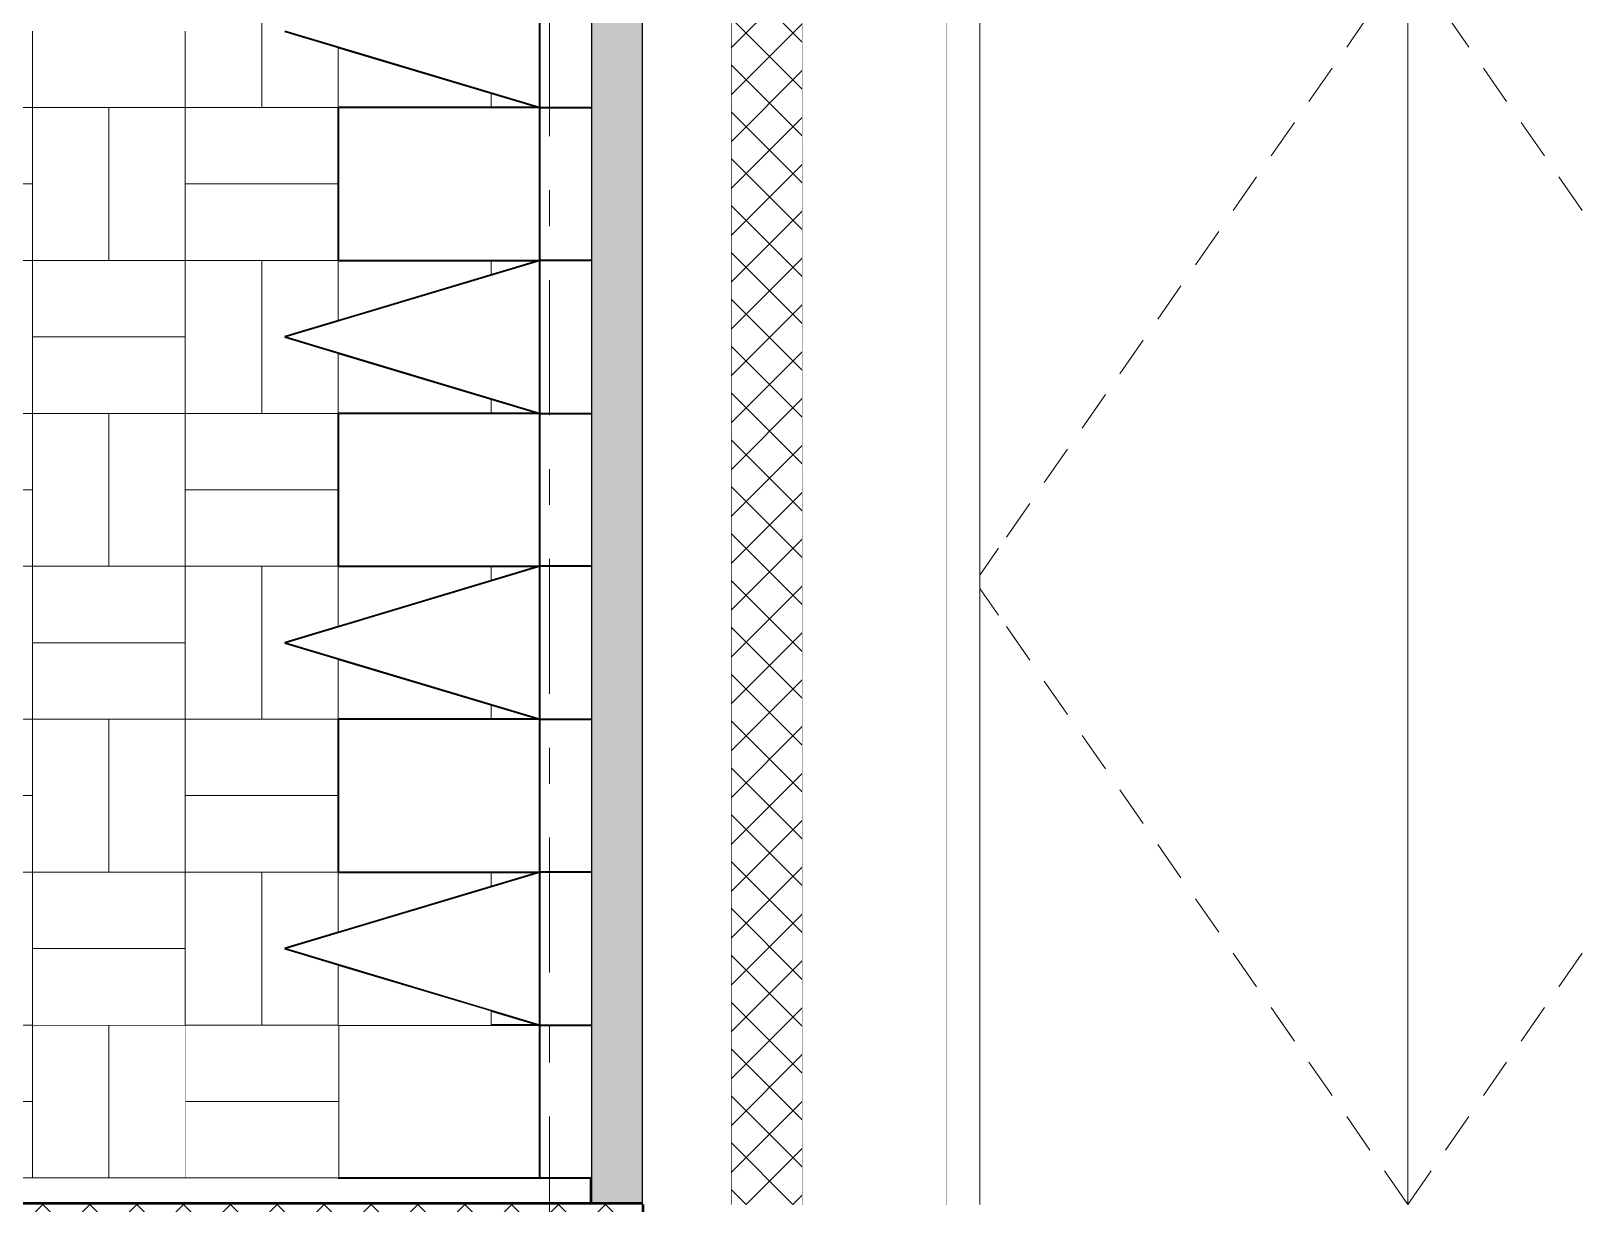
# Model space of a CAD drawing. Header units: millimetres. Extents: x -48147 to 1417267, y -496296 to 18123.
# Drawn here: x 1401838 to 1404883, y -491272 to -488971 of the extents above; entities that cross this region are included whole.
import ezdxf
from ezdxf.enums import TextEntityAlignment as Align

# ---------------------------------------------------------------- set-up
doc = ezdxf.new("R2010")
doc.units = ezdxf.units.MM
doc.header["$MEASUREMENT"] = 0
doc.linetypes.add('Double Dashed', pattern=[546.805537, 264.583325, -105.833328, 70.555556, -105.833328])
doc.linetypes.add('Wipeout_Contour', pattern=[1000, 0, -1000])
for name, color, linetype in [('A-25-M_Wall_Int', 7, 'Continuous'), ('New_A-15-MG_Structural_Grid_Phase_2', 7, 'Continuous'), ('New_A-20-M_ Acoustic chambers', 7, 'Continuous'), ('New_A-25-M_Wall_Int', 7, 'Continuous'), ('New_ArchiCAD Doors', 7, 'Continuous')]:
    doc.layers.add(name, color=color, linetype=linetype)
for name, color, linetype, lineweight, true_color in [('New_A-15-MG_Structural_Grid_Phase_2_Pen_No__222', 7, 'Continuous', 13, 0x65af33), ('New_A-20-M_ Acoustic chambers _Pen_No__162', 7, 'Continuous', 0, 0xe47200), ('New_A-20-M_ Acoustic chambers _Pen_No__27', 7, 'Continuous', 50, 0x2a2a2a), ('New_A-20-M_ Acoustic chambers _Pen_No__29', 7, 'Continuous', 50, 0x2a2a2a), ('New_A-20-M_ Acoustic chambers _Pen_No__53', 7, 'Continuous', 35, 0x444444), ('New_A-20-M_ Acoustic chambers _Pen_No__81', 7, 'Continuous', 20, 0x6a6a6a), ('New_A-25-M_Wall_Int_Pen_No__107', 7, 'Continuous', 15, 0xa6a6a6), ('New_ArchiCAD Doors_Pen_No__63', 7, 'Continuous', 20, 0x606060)]:
    doc.layers.add(name, color=color, linetype=linetype, lineweight=lineweight, true_color=true_color)
for name, color, linetype, lineweight in [('New_A-20-M_ Acoustic chambers _Pen_No__101', 252, 'Continuous', 15), ('New_A-20-M_ Acoustic chambers _Pen_No__93', 8, 'Continuous', 13), ('New_A-25-M_Wall_Int_Pen_No__1', 7, 'Continuous', 13)]:
    doc.layers.add(name, color=color, linetype=linetype, lineweight=lineweight)
doc.styles.add('GENERATED_STYLE_2', font='')
doc.styles.get('GENERATED_STYLE_2').set_extended_font_data('Swis721 BT')
pattern_1 = [(45, (1376122.47, -491272.82), (-45.96194, 45.96194), []), (135, (1376122.47, -491272.82), (45.96194, 45.96194), [])]

# ---------------------------------------------------------------- blocks, each defined once
blk = doc.blocks.new('Section Elem_57_2', base_point=(1376122.5, -491272.8))
at = {"color": 254, "linetype": 'Wipeout_Contour', "lineweight": 0, "ltscale": 5944790.274234863}
blk.add_wipeout([(1403350.7, -487672.8), (1403210.7, -487672.8), (1403210.7, -491272.8), (1403350.7, -491272.8)], dxfattribs=at).dxf.layer = 'New_A-25-M_Wall_Int'
at = {"layer": 'New_A-25-M_Wall_Int_Pen_No__107', "linetype": 'Continuous'}
h = blk.add_hatch(dxfattribs=at)
h.set_pattern_fill('Concrete_Block_0002', color=256, style=0, pattern_type=2)
h.set_pattern_definition(pattern_1)
h.paths.add_polyline_path([(1403350.7, -487672.8), (1403210.7, -487672.8), (1403210.7, -491272.8), (1403350.7, -491272.8)])
at = {"layer": 'New_A-25-M_Wall_Int_Pen_No__1', "linetype": 'Continuous'}
for p, q in [((1403210.7, -487672.8), (1403210.7, -491272.8)), ((1403350.7, -488272.8), (1403350.7, -491272.8))]:
    blk.add_line(p, q, dxfattribs=at)
blk = doc.blocks.new('Section Elem_99_2', base_point=(1376122.5, -491272.8))
at = {"layer": 'New_A-20-M_ Acoustic chambers _Pen_No__162', "linetype": 'Continuous', "lineweight": 0, "true_color": 0x391c00}
blk.add_hatch(color=28, dxfattribs=at).paths.add_polyline_path([(1402935.9, -491270.8), (1403037.9, -491270.8), (1403037.9, -488144.8), (1402935.9, -488144.8)])
at = {"layer": 'New_A-20-M_ Acoustic chambers _Pen_No__27', "linetype": 'Continuous'}
for p, q in [((1403037.9, -488144.8), (1403037.9, -491270.8)), ((1402935.9, -491220.8), (1402935.9, -491270.8))]:
    blk.add_line(p, q, dxfattribs=at)
at = {"layer": 'New_A-20-M_ Acoustic chambers _Pen_No__27', "linetype": 'Continuous', "flags": 128}
blk.add_lwpolyline([(1402935.9, -488820.8), (1402935.9, -489120.8), (1402935.9, -489420.8), (1402935.9, -489720.8), (1402935.9, -490020.8), (1402935.9, -490320.8), (1402935.9, -490620.8), (1402935.9, -490920.8), (1402935.9, -491220.8)], dxfattribs=at)
blk = doc.blocks.new('Section Elem_100_2', base_point=(1376122.5, -491272.8))
at = {"color": 254, "linetype": 'Wipeout_Contour', "lineweight": 0, "ltscale": 4456792.881103312}
blk.add_wipeout([(1402740.4, -489092.2), (1402740.4, -489120.8), (1402835.9, -489120.8)], dxfattribs=at).dxf.layer = 'New_A-20-M_ Acoustic chambers'
at = {"color": 254, "linetype": 'Wipeout_Contour', "lineweight": 0, "ltscale": 4457107.82281806}
blk.add_wipeout([(1402835.9, -489420.8), (1402740.4, -489420.8), (1402740.4, -489449.5)], dxfattribs=at).dxf.layer = 'New_A-20-M_ Acoustic chambers'
at = {"color": 254, "linetype": 'Wipeout_Contour', "lineweight": 0, "ltscale": 4457385.829004603}
blk.add_wipeout([(1402740.4, -489692.2), (1402740.4, -489720.8), (1402835.9, -489720.8)], dxfattribs=at).dxf.layer = 'New_A-20-M_ Acoustic chambers'
at = {"color": 254, "linetype": 'Wipeout_Contour', "lineweight": 0, "ltscale": 4457701.115064863}
blk.add_wipeout([(1402740.4, -490049.5), (1402835.9, -490020.8), (1402740.4, -490020.8)], dxfattribs=at).dxf.layer = 'New_A-20-M_ Acoustic chambers'
at = {"color": 254, "linetype": 'Wipeout_Contour', "lineweight": 0, "ltscale": 4457979.42485317}
blk.add_wipeout([(1402740.4, -490320.8), (1402835.9, -490320.8), (1402740.4, -490292.2)], dxfattribs=at).dxf.layer = 'New_A-20-M_ Acoustic chambers'
at = {"color": 254, "linetype": 'Wipeout_Contour', "lineweight": 0, "ltscale": 4458295.054952595}
blk.add_wipeout([(1402740.4, -490649.5), (1402835.9, -490620.8), (1402740.4, -490620.8)], dxfattribs=at).dxf.layer = 'New_A-20-M_ Acoustic chambers'
at = {"color": 254, "linetype": 'Wipeout_Contour', "lineweight": 0, "ltscale": 4458573.668335261}
blk.add_wipeout([(1402740.4, -490892.2), (1402740.4, -490920.8), (1402835.9, -490920.8)], dxfattribs=at).dxf.layer = 'New_A-20-M_ Acoustic chambers'
blk = doc.blocks.new('Section Elem_347_2', base_point=(1376122.5, -491272.8))
at = {"color": 254, "linetype": 'Wipeout_Contour', "lineweight": 0, "ltscale": 5934987.587017196}
blk.add_wipeout([(1397038.4, -491270.8), (1397038.4, -491372.8), (1403037.9, -491372.8), (1403037.9, -491270.8)], dxfattribs=at).dxf.layer = 'New_A-20-M_ Acoustic chambers'
at = {"layer": 'New_A-20-M_ Acoustic chambers _Pen_No__81', "linetype": 'Continuous'}
h = blk.add_hatch(dxfattribs=at)
h.set_pattern_fill('Concrete_Block_0002', color=256, style=0, pattern_type=2)
h.set_pattern_definition(pattern_1)
h.paths.add_polyline_path([(1397038.4, -491270.8), (1397038.4, -491372.8), (1403037.9, -491372.8), (1403037.9, -491270.8)])
at = {"layer": 'New_A-20-M_ Acoustic chambers _Pen_No__29', "linetype": 'Continuous'}
for p, q in [((1402935.9, -491270.8), (1397140.4, -491270.8)), ((1403037.9, -491270.8), (1402935.9, -491270.8)), ((1403037.9, -491270.8), (1403037.9, -491372.8))]:
    blk.add_line(p, q, dxfattribs=at)
blk = doc.blocks.new('Section Elem_379_2', base_point=(1376122.5, -491272.8))
at = {"color": 254, "linetype": 'Wipeout_Contour', "lineweight": 0, "ltscale": 5946989.535324525}
blk.add_wipeout([(1403632.9, -488772.8), (1403632.9, -491272.8), (1403698.9, -491272.8), (1403698.9, -488838.8)], dxfattribs=at).dxf.layer = 'New_ArchiCAD Doors'
at = {"color": 254, "linetype": 'Wipeout_Contour', "lineweight": 0, "ltscale": 5951888.800740875}
blk.add_wipeout([(1404537.9, -491272.8), (1405376.9, -491272.8), (1405376.9, -488838.8), (1404537.9, -488838.8)], dxfattribs=at).dxf.layer = 'New_ArchiCAD Doors'
at = {"layer": 'New_ArchiCAD Doors_Pen_No__63', "linetype": 'Continuous'}
for p, q in [((1403632.9, -491272.8), (1403632.9, -488772.8)), ((1404612, -488936.6), (1404657.6, -489002.3)), ((1404686.1, -489043.4), (1404731.8, -489109.1)), ((1404760.3, -489150.2), (1404805.9, -489215.9)), ((1404834.4, -489257), (1404880, -489322.7)), ((1404834.4, -490845.7), (1404880, -490780)), ((1404760.3, -490952.5), (1404805.9, -490886.7)), ((1404686.1, -491059.2), (1404731.8, -490993.5)), ((1404612, -491166), (1404657.6, -491100.3))]:
    blk.add_line(p, q, dxfattribs=at)
at = {"color": 254, "linetype": 'Wipeout_Contour', "lineweight": 0, "ltscale": 5948720.13636465}
blk.add_wipeout([(1403698.9, -491272.8), (1404537.9, -491272.8), (1404537.9, -488838.8), (1403698.9, -488838.8)], dxfattribs=at).dxf.layer = 'New_ArchiCAD Doors'
at = {"layer": 'New_ArchiCAD Doors_Pen_No__63', "linetype": 'Continuous'}
for p, q in [((1403698.9, -488838.8), (1403698.9, -491272.8)), ((1404537.9, -491272.8), (1404537.9, -488838.8)), ((1404463.7, -488936.6), (1404418.1, -489002.3)), ((1404389.6, -489043.4), (1404344, -489109.1)), ((1404315.5, -489150.2), (1404269.8, -489215.9)), ((1404241.3, -489257), (1404195.7, -489322.7)), ((1404167.2, -489363.8), (1404121.6, -489429.5)), ((1404093.1, -489470.6), (1404047.4, -489536.3)), ((1404018.9, -489577.3), (1403973.3, -489643.1)), ((1403944.8, -489684.1), (1403899.2, -489749.8)), ((1403870.6, -489790.9), (1403825, -489856.6)), ((1403796.5, -489897.7), (1403750.9, -489963.4)), ((1403735.5, -489985.6), (1403698.9, -490038.4)), ((1403735.5, -490117), (1403698.9, -490064.3)), ((1403796.5, -490204.9), (1403750.9, -490139.2)), ((1403870.6, -490311.7), (1403825, -490246)), ((1403944.8, -490418.5), (1403899.2, -490352.8)), ((1404018.9, -490525.3), (1403973.3, -490459.6)), ((1404093.1, -490632.1), (1404047.4, -490566.4)), ((1404167.2, -490738.9), (1404121.6, -490673.2)), ((1404241.3, -490845.7), (1404195.7, -490780)), ((1404315.5, -490952.5), (1404269.8, -490886.7)), ((1404389.6, -491059.2), (1404344, -490993.5)), ((1404463.7, -491166), (1404418.1, -491100.3)), ((1404537.9, -491272.8), (1404492.3, -491207.1)), ((1404537.9, -491272.8), (1404583.5, -491207.1))]:
    blk.add_line(p, q, dxfattribs=at)
blk = doc.blocks.new('Section Elem_380_2', base_point=(1376122.5, -491272.8))
at = {"color": 254, "linetype": 'Wipeout_Contour', "lineweight": 0, "ltscale": 8921998.784438733}
blk.add_wipeout([(1403350.7, -488272.8), (1403350.7, -491272.8), (1403632.9, -491272.8), (1403632.9, -488772.8), (1405442.9, -488772.8), (1405442.9, -488272.8)], dxfattribs=at).dxf.layer = 'New_A-25-M_Wall_Int'
blk = doc.blocks.new('Section Elem_417_2', base_point=(1376122.5, -491272.8))
at = {"color": 254, "linetype": 'Wipeout_Contour', "lineweight": 0, "ltscale": 25255615.80582208}
blk.add_wipeout([(1403105.6, -487879.6), (1402680.8, -487879.6), (1402680.8, -488042.8), (1403037.9, -488042.8), (1403037.9, -491272.8), (1403210.7, -491272.8), (1403210.7, -488138.6), (1403156.1, -488138.6), (1403156.1, -488119.7), (1403210.7, -488119.7), (1403210.7, -487691.7), (1403156.1, -487691.7), (1403156.1, -487672.8), (1403105.6, -487672.8), (1403105.6, -487684.6), (1403105.6, -487867.8), (1403105.6, -487870)], dxfattribs=at).dxf.layer = 'A-25-M_Wall_Int'
blk = doc.blocks.new('Section Elem_755_2', base_point=(1376122.5, -491272.8))
at = {"color": 254, "linetype": 'Wipeout_Contour', "lineweight": 0, "ltscale": 5944468.42244345}
blk.add_wipeout([(1402835.9, -490920.8), (1402440.2, -490920.8), (1402440.2, -491220.8), (1402835.9, -491220.8)], dxfattribs=at).dxf.layer = 'New_A-20-M_ Acoustic chambers'
at = {"layer": 'New_A-20-M_ Acoustic chambers _Pen_No__53', "linetype": 'Continuous'}
blk.add_line((1402440.2, -490920.8), (1402440.2, -491220.8), dxfattribs=at)
at = {"color": 254, "linetype": 'Wipeout_Contour', "lineweight": 0, "ltscale": 5945404.066209832}
blk.add_wipeout([(1402835.9, -491220.8), (1402935.9, -491220.8), (1402935.9, -490920.8), (1402835.9, -490920.8)], dxfattribs=at).dxf.layer = 'New_A-20-M_ Acoustic chambers'
at = {"layer": 'New_A-20-M_ Acoustic chambers _Pen_No__53', "linetype": 'Continuous'}
for p, q in [((1402835.9, -490920.8), (1402440.2, -490920.8)), ((1402835.9, -491220.8), (1402835.9, -490920.8))]:
    blk.add_line(p, q, dxfattribs=at)
at = {"layer": 'New_A-20-M_ Acoustic chambers _Pen_No__53', "linetype": 'Continuous', "flags": 128}
blk.add_lwpolyline([(1402440.2, -491220.8), (1402835.9, -491220.8), (1402935.9, -491220.8)], dxfattribs=at)
at = {"layer": 'New_A-20-M_ Acoustic chambers _Pen_No__93', "linetype": 'Continuous'}
for p, q in [((1402440.2, -490920.8), (1402835.9, -490920.8)), ((1402440.2, -491220.8), (1402835.9, -491220.8))]:
    blk.add_line(p, q, dxfattribs=at)
blk = doc.blocks.new('Section Elem_757_2', base_point=(1376122.5, -491272.8))
at = {"color": 254, "linetype": 'Wipeout_Contour', "lineweight": 0, "ltscale": 5943056.387383994}
blk.add_wipeout([(1402140.4, -491070.8), (1402440.2, -491070.8), (1402440.2, -490920.8), (1402140.4, -490920.8)], dxfattribs=at).dxf.layer = 'New_A-20-M_ Acoustic chambers'
at = {"color": 254, "linetype": 'Wipeout_Contour', "lineweight": 0, "ltscale": 5943254.694488404}
blk.add_wipeout([(1402140.4, -491070.8), (1402140.4, -491220.8), (1402440.2, -491220.8), (1402440.2, -491070.8)], dxfattribs=at).dxf.layer = 'New_A-20-M_ Acoustic chambers'
at = {"layer": 'New_A-20-M_ Acoustic chambers _Pen_No__93', "linetype": 'Continuous'}
for p, q in [((1402140.4, -490920.8), (1402140.4, -491070.8)), ((1402140.4, -491070.8), (1402140.4, -491220.8)), ((1402440.2, -491070.8), (1402140.4, -491070.8)), ((1402140.4, -491220.8), (1402440.2, -491220.8))]:
    blk.add_line(p, q, dxfattribs=at)
blk = doc.blocks.new('Section Elem_758_2', base_point=(1376122.5, -491272.8))
at = {"color": 254, "linetype": 'Wipeout_Contour', "lineweight": 0, "ltscale": 5942306.427446453}
blk.add_wipeout([(1401990.4, -490920.8), (1401990.4, -491220.8), (1402140.4, -491220.8), (1402140.4, -490920.8)], dxfattribs=at).dxf.layer = 'New_A-20-M_ Acoustic chambers'
at = {"color": 254, "linetype": 'Wipeout_Contour', "lineweight": 0, "ltscale": 5941740.159576479}
blk.add_wipeout([(1401840.4, -490920.8), (1401840.4, -491220.8), (1401990.4, -491220.8), (1401990.4, -490920.8)], dxfattribs=at).dxf.layer = 'New_A-20-M_ Acoustic chambers'
at = {"layer": 'New_A-20-M_ Acoustic chambers _Pen_No__93', "linetype": 'Continuous'}
for p, q in [((1401990.4, -490920.8), (1401840.4, -490920.8)), ((1402140.4, -490920.8), (1401990.4, -490920.8)), ((1401990.4, -491220.8), (1401990.4, -490920.8)), ((1401990.4, -491220.8), (1401840.4, -491220.8)), ((1402140.4, -491220.8), (1401990.4, -491220.8))]:
    blk.add_line(p, q, dxfattribs=at)
blk = doc.blocks.new('Section Elem_759_2', base_point=(1376122.5, -491272.8))
at = {"color": 254, "linetype": 'Wipeout_Contour', "lineweight": 0, "ltscale": 5940791.566358292}
blk.add_wipeout([(1401540.4, -491070.8), (1401840.4, -491070.8), (1401840.4, -490920.8), (1401540.4, -490920.8)], dxfattribs=at).dxf.layer = 'New_A-20-M_ Acoustic chambers'
at = {"color": 254, "linetype": 'Wipeout_Contour', "lineweight": 0, "ltscale": 5940989.949063649}
blk.add_wipeout([(1401540.4, -491220.8), (1401840.4, -491220.8), (1401840.4, -491070.8), (1401540.4, -491070.8)], dxfattribs=at).dxf.layer = 'New_A-20-M_ Acoustic chambers'
at = {"layer": 'New_A-20-M_ Acoustic chambers _Pen_No__93', "linetype": 'Continuous'}
for p, q in [((1401540.4, -490920.8), (1401540.4, -491070.8)), ((1401840.4, -490920.8), (1401840.4, -491070.8)), ((1401540.4, -491070.8), (1401540.4, -491220.8)), ((1401840.4, -491070.8), (1401540.4, -491070.8)), ((1401840.4, -491070.8), (1401840.4, -491220.8)), ((1401540.4, -491220.8), (1401840.4, -491220.8))]:
    blk.add_line(p, q, dxfattribs=at)
blk = doc.blocks.new('Section Elem_771_2', base_point=(1376122.5, -491272.8))
at = {"color": 254, "linetype": 'Wipeout_Contour', "lineweight": 0, "ltscale": 10396282.19712881}
blk.add_wipeout([(1402440.4, -488820.8), (1402290.4, -488820.8), (1402290.4, -489120.8), (1402440.4, -489120.8), (1402440.4, -489002.2), (1402335.9, -488970.8), (1402440.4, -488939.5)], dxfattribs=at).dxf.layer = 'New_A-20-M_ Acoustic chambers'
at = {"color": 254, "linetype": 'Wipeout_Contour', "lineweight": 0, "ltscale": 5938415.185498789}
blk.add_wipeout([(1401540.4, -489270.8), (1401840.4, -489270.8), (1401840.4, -489120.8), (1401540.4, -489120.8)], dxfattribs=at).dxf.layer = 'New_A-20-M_ Acoustic chambers'
at = {"color": 254, "linetype": 'Wipeout_Contour', "lineweight": 0, "ltscale": 10399050.77645285}
blk.add_wipeout([(1402440.4, -490020.8), (1402290.4, -490020.8), (1402290.4, -490320.8), (1402440.4, -490320.8), (1402440.4, -490202.2), (1402335.9, -490170.8), (1402440.4, -490139.5)], dxfattribs=at).dxf.layer = 'New_A-20-M_ Acoustic chambers'
at = {"color": 254, "linetype": 'Wipeout_Contour', "lineweight": 0, "ltscale": 5940777.259770339}
blk.add_wipeout([(1401690.4, -490620.8), (1401690.4, -490920.8), (1401840.4, -490920.8), (1401840.4, -490620.8)], dxfattribs=at).dxf.layer = 'New_A-20-M_ Acoustic chambers'
at = {"color": 254, "linetype": 'Wipeout_Contour', "lineweight": 0, "ltscale": 10400437.33386185}
blk.add_wipeout([(1402440.4, -490620.8), (1402290.4, -490620.8), (1402290.4, -490920.8), (1402440.4, -490920.8), (1402440.4, -490802.2), (1402335.9, -490770.8), (1402440.4, -490739.5)], dxfattribs=at).dxf.layer = 'New_A-20-M_ Acoustic chambers'
at = {"color": 254, "linetype": 'Wipeout_Contour', "lineweight": 0, "ltscale": 5938401.964417152}
blk.add_wipeout([(1401690.4, -488820.8), (1401690.4, -489120.8), (1401840.4, -489120.8), (1401840.4, -488820.8)], dxfattribs=at).dxf.layer = 'New_A-20-M_ Acoustic chambers'
at = {"color": 254, "linetype": 'Wipeout_Contour', "lineweight": 0, "ltscale": 5942093.148493249}
blk.add_wipeout([(1402440.2, -489120.8), (1402440.2, -489420.8), (1402835.9, -489420.8), (1402835.9, -489120.8)], dxfattribs=at).dxf.layer = 'New_A-20-M_ Acoustic chambers'
at = {"color": 254, "linetype": 'Wipeout_Contour', "lineweight": 0, "ltscale": 5943675.800838958}
blk.add_wipeout([(1402440.2, -490320.8), (1402440.2, -490620.8), (1402835.9, -490620.8), (1402835.9, -490320.8)], dxfattribs=at).dxf.layer = 'New_A-20-M_ Acoustic chambers'
at = {"color": 254, "linetype": 'Wipeout_Contour', "lineweight": 0, "ltscale": 5940196.742117392}
blk.add_wipeout([(1401840.4, -490470.8), (1401540.4, -490470.8), (1401540.4, -490620.8), (1401840.4, -490620.8)], dxfattribs=at).dxf.layer = 'New_A-20-M_ Acoustic chambers'
at = {"color": 254, "linetype": 'Wipeout_Contour', "lineweight": 0, "ltscale": 5941725.816826297}
blk.add_wipeout([(1402140.4, -490770.8), (1401840.4, -490770.8), (1401840.4, -490920.8), (1402140.4, -490920.8)], dxfattribs=at).dxf.layer = 'New_A-20-M_ Acoustic chambers'
at = {"layer": 'New_A-20-M_ Acoustic chambers _Pen_No__101', "linetype": 'Continuous'}
blk.add_line((1401840.4, -490920.8), (1401690.4, -490920.8), dxfattribs=at)
at = {"color": 254, "linetype": 'Wipeout_Contour', "lineweight": 0, "ltscale": 4456361.325307746}
blk.add_wipeout([(1402835.9, -489120.8), (1402835.9, -488820.8), (1402335.9, -488970.8)], dxfattribs=at).dxf.layer = 'New_A-20-M_ Acoustic chambers'
at = {"color": 254, "linetype": 'Wipeout_Contour', "lineweight": 0, "ltscale": 4457547.643253693}
blk.add_wipeout([(1402835.9, -490320.8), (1402835.9, -490020.8), (1402335.9, -490170.8)], dxfattribs=at).dxf.layer = 'New_A-20-M_ Acoustic chambers'
at = {"color": 254, "linetype": 'Wipeout_Contour', "lineweight": 0, "ltscale": 5939998.575340293}
blk.add_wipeout([(1401540.4, -490470.8), (1401840.4, -490470.8), (1401840.4, -490320.8), (1401540.4, -490320.8)], dxfattribs=at).dxf.layer = 'New_A-20-M_ Acoustic chambers'
at = {"color": 254, "linetype": 'Wipeout_Contour', "lineweight": 0, "ltscale": 5942476.176767346}
blk.add_wipeout([(1402290.4, -490920.8), (1402290.4, -490620.8), (1402140.4, -490620.8), (1402140.4, -490920.8)], dxfattribs=at).dxf.layer = 'New_A-20-M_ Acoustic chambers'
at = {"color": 254, "linetype": 'Wipeout_Contour', "lineweight": 0, "ltscale": 4458141.773979689}
blk.add_wipeout([(1402835.9, -490920.8), (1402835.9, -490620.8), (1402335.9, -490770.8)], dxfattribs=at).dxf.layer = 'New_A-20-M_ Acoustic chambers'
at = {"layer": 'New_A-20-M_ Acoustic chambers _Pen_No__101', "linetype": 'Continuous'}
blk.add_line((1402290.4, -490920.8), (1402140.4, -490920.8), dxfattribs=at)
at = {"color": 254, "linetype": 'Wipeout_Contour', "lineweight": 0, "ltscale": 5941667.197479052}
blk.add_wipeout([(1402740.4, -489092.2), (1402440.4, -489002.2), (1402440.4, -489120.8), (1402740.4, -489120.8)], dxfattribs=at).dxf.layer = 'New_A-20-M_ Acoustic chambers'
at = {"color": 254, "linetype": 'Wipeout_Contour', "lineweight": 0, "ltscale": 5942950.169669254}
blk.add_wipeout([(1402440.4, -490139.5), (1402740.4, -490049.5), (1402740.4, -490020.8), (1402440.4, -490020.8)], dxfattribs=at).dxf.layer = 'New_A-20-M_ Acoustic chambers'
at = {"color": 254, "linetype": 'Wipeout_Contour', "lineweight": 0, "ltscale": 5943249.360291919}
blk.add_wipeout([(1402740.4, -490292.2), (1402440.4, -490202.2), (1402440.4, -490320.8), (1402740.4, -490320.8)], dxfattribs=at).dxf.layer = 'New_A-20-M_ Acoustic chambers'
at = {"color": 254, "linetype": 'Wipeout_Contour', "lineweight": 0, "ltscale": 5941527.579876686}
blk.add_wipeout([(1401840.4, -490770.8), (1402140.4, -490770.8), (1402140.4, -490620.8), (1401840.4, -490620.8)], dxfattribs=at).dxf.layer = 'New_A-20-M_ Acoustic chambers'
at = {"color": 254, "linetype": 'Wipeout_Contour', "lineweight": 0, "ltscale": 5943742.220393142}
blk.add_wipeout([(1402440.4, -490739.5), (1402740.4, -490649.5), (1402740.4, -490620.8), (1402440.4, -490620.8)], dxfattribs=at).dxf.layer = 'New_A-20-M_ Acoustic chambers'
at = {"color": 254, "linetype": 'Wipeout_Contour', "lineweight": 0, "ltscale": 5945007.709880486}
blk.add_wipeout([(1402935.9, -490620.8), (1402835.9, -490620.8), (1402835.9, -490920.8), (1402935.9, -490920.8)], dxfattribs=at).dxf.layer = 'New_A-20-M_ Acoustic chambers'
at = {"color": 254, "linetype": 'Wipeout_Contour', "lineweight": 0, "ltscale": 5944041.737324881}
blk.add_wipeout([(1402740.4, -490892.2), (1402440.4, -490802.2), (1402440.4, -490920.8), (1402740.4, -490920.8)], dxfattribs=at).dxf.layer = 'New_A-20-M_ Acoustic chambers'
at = {"layer": 'New_A-20-M_ Acoustic chambers _Pen_No__101', "linetype": 'Continuous'}
for p, q in [((1402740.4, -489092.2), (1402740.4, -489120.8)), ((1402740.4, -490292.2), (1402740.4, -490320.8)), ((1402740.4, -490620.8), (1402740.4, -490649.5)), ((1402140.4, -490770.8), (1401840.4, -490770.8)), ((1401840.4, -490770.8), (1401840.4, -490920.8)), ((1402140.4, -490920.8), (1402140.4, -490770.8)), ((1402440.4, -490802.2), (1402440.4, -490920.8)), ((1402740.4, -490892.2), (1402740.4, -490920.8)), ((1402440.2, -490920.8), (1402290.4, -490920.8))]:
    blk.add_line(p, q, dxfattribs=at)
at = {"layer": 'New_A-20-M_ Acoustic chambers _Pen_No__53', "linetype": 'Continuous'}
for p, q in [((1402335.9, -490770.8), (1402835.9, -490920.8)), ((1402835.9, -490920.8), (1402935.9, -490920.8))]:
    blk.add_line(p, q, dxfattribs=at)
at = {"color": 254, "linetype": 'Wipeout_Contour', "lineweight": 0, "ltscale": 5941513.517437859}
blk.add_wipeout([(1401990.4, -490320.8), (1401990.4, -490620.8), (1402140.4, -490620.8), (1402140.4, -490320.8)], dxfattribs=at).dxf.layer = 'New_A-20-M_ Acoustic chambers'
at = {"color": 254, "linetype": 'Wipeout_Contour', "lineweight": 0, "ltscale": 5944611.569365053}
blk.add_wipeout([(1402935.9, -490320.8), (1402835.9, -490320.8), (1402835.9, -490620.8), (1402935.9, -490620.8)], dxfattribs=at).dxf.layer = 'New_A-20-M_ Acoustic chambers'
at = {"color": 254, "linetype": 'Wipeout_Contour', "lineweight": 0, "ltscale": 5944215.644701935}
blk.add_wipeout([(1402835.9, -490020.8), (1402835.9, -490320.8), (1402935.9, -490320.8), (1402935.9, -490020.8)], dxfattribs=at).dxf.layer = 'New_A-20-M_ Acoustic chambers'
at = {"color": 254, "linetype": 'Wipeout_Contour', "lineweight": 0, "ltscale": 5940947.173990821}
blk.add_wipeout([(1401990.4, -490620.8), (1401990.4, -490320.8), (1401840.4, -490320.8), (1401840.4, -490620.8)], dxfattribs=at).dxf.layer = 'New_A-20-M_ Acoustic chambers'
at = {"color": 254, "linetype": 'Wipeout_Contour', "lineweight": 0, "ltscale": 5942461.789838774}
blk.add_wipeout([(1402440.2, -490470.8), (1402140.4, -490470.8), (1402140.4, -490620.8), (1402440.2, -490620.8)], dxfattribs=at).dxf.layer = 'New_A-20-M_ Acoustic chambers'
at = {"layer": 'New_A-20-M_ Acoustic chambers _Pen_No__101', "linetype": 'Continuous'}
for p, q in [((1401840.4, -490470.8), (1401540.4, -490470.8)), ((1401840.4, -490620.8), (1401840.4, -490470.8)), ((1401840.4, -490620.8), (1401690.4, -490620.8)), ((1401840.4, -490620.8), (1401840.4, -490770.8)), ((1401990.4, -490620.8), (1401840.4, -490620.8)), ((1402140.4, -490620.8), (1401990.4, -490620.8)), ((1402140.4, -490620.8), (1402140.4, -490770.8)), ((1402290.4, -490620.8), (1402140.4, -490620.8)), ((1402290.4, -490920.8), (1402290.4, -490620.8)), ((1402440.2, -490620.8), (1402290.4, -490620.8)), ((1402835.9, -490620.8), (1402440.2, -490620.8)), ((1402440.4, -490620.8), (1402440.4, -490739.5))]:
    blk.add_line(p, q, dxfattribs=at)
at = {"layer": 'New_A-20-M_ Acoustic chambers _Pen_No__53', "linetype": 'Continuous'}
blk.add_line((1402440.2, -490620.8), (1402835.9, -490620.8), dxfattribs=at)
at = {"layer": 'New_A-20-M_ Acoustic chambers _Pen_No__53', "linetype": 'Continuous', "flags": 128}
blk.add_lwpolyline([(1402935.9, -490620.8), (1402835.9, -490620.8), (1402335.9, -490770.8)], dxfattribs=at)
at = {"color": 254, "linetype": 'Wipeout_Contour', "lineweight": 0, "ltscale": 5943819.935929552}
blk.add_wipeout([(1402935.9, -490020.8), (1402935.9, -489720.8), (1402835.9, -489720.8), (1402835.9, -490020.8)], dxfattribs=at).dxf.layer = 'New_A-20-M_ Acoustic chambers'
at = {"color": 254, "linetype": 'Wipeout_Contour', "lineweight": 0, "ltscale": 5939984.630492417}
blk.add_wipeout([(1401690.4, -490020.8), (1401690.4, -490320.8), (1401840.4, -490320.8), (1401840.4, -490020.8)], dxfattribs=at).dxf.layer = 'New_A-20-M_ Acoustic chambers'
at = {"color": 254, "linetype": 'Wipeout_Contour', "lineweight": 0, "ltscale": 5942263.698605194}
blk.add_wipeout([(1402140.4, -490320.8), (1402140.4, -490470.8), (1402440.2, -490470.8), (1402440.2, -490320.8)], dxfattribs=at).dxf.layer = 'New_A-20-M_ Acoustic chambers'
at = {"layer": 'New_A-20-M_ Acoustic chambers _Pen_No__101', "linetype": 'Continuous'}
for p, q in [((1402440.4, -490202.2), (1402440.4, -490320.8)), ((1402835.9, -490320.8), (1402440.2, -490320.8)), ((1402440.2, -490470.8), (1402140.4, -490470.8)), ((1402140.4, -490470.8), (1402140.4, -490620.8))]:
    blk.add_line(p, q, dxfattribs=at)
at = {"layer": 'New_A-20-M_ Acoustic chambers _Pen_No__53', "linetype": 'Continuous'}
for p, q in [((1402440.2, -490320.8), (1402440.2, -490620.8)), ((1402835.9, -490320.8), (1402440.2, -490320.8))]:
    blk.add_line(p, q, dxfattribs=at)
at = {"layer": 'New_A-20-M_ Acoustic chambers _Pen_No__53', "linetype": 'Continuous', "flags": 128}
blk.add_lwpolyline([(1402335.9, -490170.8), (1402835.9, -490320.8), (1402935.9, -490320.8)], dxfattribs=at)
at = {"color": 254, "linetype": 'Wipeout_Contour', "lineweight": 0, "ltscale": 5942884.042738951}
blk.add_wipeout([(1402835.9, -490020.8), (1402835.9, -489720.8), (1402440.2, -489720.8), (1402440.2, -490020.8)], dxfattribs=at).dxf.layer = 'New_A-20-M_ Acoustic chambers'
at = {"color": 254, "linetype": 'Wipeout_Contour', "lineweight": 0, "ltscale": 5939404.399030338}
blk.add_wipeout([(1401840.4, -489870.8), (1401540.4, -489870.8), (1401540.4, -490020.8), (1401840.4, -490020.8)], dxfattribs=at).dxf.layer = 'New_A-20-M_ Acoustic chambers'
at = {"color": 254, "linetype": 'Wipeout_Contour', "lineweight": 0, "ltscale": 5940933.192899842}
blk.add_wipeout([(1402140.4, -490170.8), (1401840.4, -490170.8), (1401840.4, -490320.8), (1402140.4, -490320.8)], dxfattribs=at).dxf.layer = 'New_A-20-M_ Acoustic chambers'
at = {"layer": 'New_A-20-M_ Acoustic chambers _Pen_No__101', "linetype": 'Continuous'}
for p, q in [((1402740.4, -490020.8), (1402740.4, -490049.5)), ((1401840.4, -490320.8), (1401690.4, -490320.8)), ((1401840.4, -490320.8), (1401990.4, -490320.8)), ((1401840.4, -490320.8), (1401840.4, -490470.8)), ((1401990.4, -490620.8), (1401990.4, -490320.8))]:
    blk.add_line(p, q, dxfattribs=at)
at = {"color": 254, "linetype": 'Wipeout_Contour', "lineweight": 0, "ltscale": 4456954.160274413}
blk.add_wipeout([(1402835.9, -489720.8), (1402835.9, -489420.8), (1402335.9, -489570.8)], dxfattribs=at).dxf.layer = 'New_A-20-M_ Acoustic chambers'
at = {"color": 254, "linetype": 'Wipeout_Contour', "lineweight": 0, "ltscale": 5939206.448272669}
blk.add_wipeout([(1401540.4, -489870.8), (1401840.4, -489870.8), (1401840.4, -489720.8), (1401540.4, -489720.8)], dxfattribs=at).dxf.layer = 'New_A-20-M_ Acoustic chambers'
at = {"color": 254, "linetype": 'Wipeout_Contour', "lineweight": 0, "ltscale": 5941683.77412743}
blk.add_wipeout([(1402290.4, -490320.8), (1402290.4, -490020.8), (1402140.4, -490020.8), (1402140.4, -490320.8)], dxfattribs=at).dxf.layer = 'New_A-20-M_ Acoustic chambers'
at = {"layer": 'New_A-20-M_ Acoustic chambers _Pen_No__101', "linetype": 'Continuous'}
for p, q in [((1402140.4, -490320.8), (1401990.4, -490320.8)), ((1402290.4, -490320.8), (1402140.4, -490320.8)), ((1402140.4, -490320.8), (1402140.4, -490470.8)), ((1402440.2, -490320.8), (1402290.4, -490320.8))]:
    blk.add_line(p, q, dxfattribs=at)
at = {"color": 254, "linetype": 'Wipeout_Contour', "lineweight": 0, "ltscale": 5939192.865261059}
blk.add_wipeout([(1401690.4, -489420.8), (1401690.4, -489720.8), (1401840.4, -489720.8), (1401840.4, -489420.8)], dxfattribs=at).dxf.layer = 'New_A-20-M_ Acoustic chambers'
at = {"color": 254, "linetype": 'Wipeout_Contour', "lineweight": 0, "ltscale": 5943424.443095746}
blk.add_wipeout([(1402935.9, -489420.8), (1402835.9, -489420.8), (1402835.9, -489720.8), (1402935.9, -489720.8)], dxfattribs=at).dxf.layer = 'New_A-20-M_ Acoustic chambers'
at = {"color": 254, "linetype": 'Wipeout_Contour', "lineweight": 0, "ltscale": 5942457.846893528}
blk.add_wipeout([(1402740.4, -489692.2), (1402440.4, -489602.2), (1402440.4, -489720.8), (1402740.4, -489720.8)], dxfattribs=at).dxf.layer = 'New_A-20-M_ Acoustic chambers'
at = {"color": 254, "linetype": 'Wipeout_Contour', "lineweight": 0, "ltscale": 5940735.171895329}
blk.add_wipeout([(1401840.4, -490170.8), (1402140.4, -490170.8), (1402140.4, -490020.8), (1401840.4, -490020.8)], dxfattribs=at).dxf.layer = 'New_A-20-M_ Acoustic chambers'
at = {"layer": 'New_A-20-M_ Acoustic chambers _Pen_No__101', "linetype": 'Continuous'}
for p, q in [((1402740.4, -489692.2), (1402740.4, -489720.8)), ((1402140.4, -490170.8), (1401840.4, -490170.8)), ((1401840.4, -490170.8), (1401840.4, -490320.8)), ((1402140.4, -490320.8), (1402140.4, -490170.8))]:
    blk.add_line(p, q, dxfattribs=at)
at = {"color": 254, "linetype": 'Wipeout_Contour', "lineweight": 0, "ltscale": 5943029.16624364}
blk.add_wipeout([(1402935.9, -489120.8), (1402835.9, -489120.8), (1402835.9, -489420.8), (1402935.9, -489420.8)], dxfattribs=at).dxf.layer = 'New_A-20-M_ Acoustic chambers'
at = {"color": 254, "linetype": 'Wipeout_Contour', "lineweight": 0, "ltscale": 5938612.920150616}
blk.add_wipeout([(1401840.4, -489270.8), (1401540.4, -489270.8), (1401540.4, -489420.8), (1401840.4, -489420.8)], dxfattribs=at).dxf.layer = 'New_A-20-M_ Acoustic chambers'
at = {"color": 254, "linetype": 'Wipeout_Contour', "lineweight": 0, "ltscale": 10397665.73067151}
blk.add_wipeout([(1402440.4, -489420.8), (1402290.4, -489420.8), (1402290.4, -489720.8), (1402440.4, -489720.8), (1402440.4, -489602.2), (1402335.9, -489570.8), (1402440.4, -489539.5)], dxfattribs=at).dxf.layer = 'New_A-20-M_ Acoustic chambers'
at = {"color": 254, "linetype": 'Wipeout_Contour', "lineweight": 0, "ltscale": 5940721.471183315}
blk.add_wipeout([(1401990.4, -489720.8), (1401990.4, -490020.8), (1402140.4, -490020.8), (1402140.4, -489720.8)], dxfattribs=at).dxf.layer = 'New_A-20-M_ Acoustic chambers'
at = {"color": 254, "linetype": 'Wipeout_Contour', "lineweight": 0, "ltscale": 5942634.10541632}
blk.add_wipeout([(1402935.9, -488820.8), (1402835.9, -488820.8), (1402835.9, -489120.8), (1402935.9, -489120.8)], dxfattribs=at).dxf.layer = 'New_A-20-M_ Acoustic chambers'
at = {"color": 254, "linetype": 'Wipeout_Contour', "lineweight": 0, "ltscale": 5940892.235347386}
blk.add_wipeout([(1402290.4, -489720.8), (1402290.4, -489420.8), (1402140.4, -489420.8), (1402140.4, -489720.8)], dxfattribs=at).dxf.layer = 'New_A-20-M_ Acoustic chambers'
at = {"color": 254, "linetype": 'Wipeout_Contour', "lineweight": 0, "ltscale": 5942158.982700581}
blk.add_wipeout([(1402440.4, -489539.5), (1402740.4, -489449.5), (1402740.4, -489420.8), (1402440.4, -489420.8)], dxfattribs=at).dxf.layer = 'New_A-20-M_ Acoustic chambers'
at = {"color": 254, "linetype": 'Wipeout_Contour', "lineweight": 0, "ltscale": 5940155.052221379}
blk.add_wipeout([(1401990.4, -490020.8), (1401990.4, -489720.8), (1401840.4, -489720.8), (1401840.4, -490020.8)], dxfattribs=at).dxf.layer = 'New_A-20-M_ Acoustic chambers'
at = {"color": 254, "linetype": 'Wipeout_Contour', "lineweight": 0, "ltscale": 5941669.748807631}
blk.add_wipeout([(1402140.4, -489870.8), (1402140.4, -490020.8), (1402440.2, -490020.8), (1402440.2, -489870.8)], dxfattribs=at).dxf.layer = 'New_A-20-M_ Acoustic chambers'
at = {"layer": 'New_A-20-M_ Acoustic chambers _Pen_No__101', "linetype": 'Continuous'}
for p, q in [((1402740.4, -489420.8), (1402740.4, -489449.5)), ((1401840.4, -489870.8), (1401540.4, -489870.8)), ((1401840.4, -490020.8), (1401840.4, -489870.8)), ((1401840.4, -490020.8), (1401690.4, -490020.8)), ((1401990.4, -490020.8), (1401840.4, -490020.8)), ((1401840.4, -490020.8), (1401840.4, -490170.8)), ((1402140.4, -490020.8), (1401990.4, -490020.8)), ((1402140.4, -490020.8), (1402140.4, -490170.8)), ((1402290.4, -490020.8), (1402140.4, -490020.8)), ((1402290.4, -490320.8), (1402290.4, -490020.8)), ((1402440.2, -490020.8), (1402290.4, -490020.8)), ((1402440.2, -490020.8), (1402835.9, -490020.8)), ((1402440.4, -490020.8), (1402440.4, -490139.5))]:
    blk.add_line(p, q, dxfattribs=at)
at = {"layer": 'New_A-20-M_ Acoustic chambers _Pen_No__53', "linetype": 'Continuous'}
blk.add_line((1402440.2, -490020.8), (1402835.9, -490020.8), dxfattribs=at)
at = {"layer": 'New_A-20-M_ Acoustic chambers _Pen_No__53', "linetype": 'Continuous', "flags": 128}
for points in [[(1402835.9, -490920.8), (1402835.9, -490620.8), (1402835.9, -490320.8), (1402835.9, -490020.8), (1402835.9, -489720.8), (1402835.9, -489420.8), (1402835.9, -489120.8), (1402835.9, -488820.8)], [(1402935.9, -490020.8), (1402835.9, -490020.8), (1402335.9, -490170.8)]]:
    blk.add_lwpolyline(points, dxfattribs=at)
at = {"color": 254, "linetype": 'Wipeout_Contour', "lineweight": 0, "ltscale": 5939943.627910387}
blk.add_wipeout([(1401840.4, -489570.8), (1402140.4, -489570.8), (1402140.4, -489420.8), (1401840.4, -489420.8)], dxfattribs=at).dxf.layer = 'New_A-20-M_ Acoustic chambers'
at = {"color": 254, "linetype": 'Wipeout_Contour', "lineweight": 0, "ltscale": 5941471.873524326}
blk.add_wipeout([(1402140.4, -489870.8), (1402440.2, -489870.8), (1402440.2, -489720.8), (1402140.4, -489720.8)], dxfattribs=at).dxf.layer = 'New_A-20-M_ Acoustic chambers'
at = {"layer": 'New_A-20-M_ Acoustic chambers _Pen_No__101', "linetype": 'Continuous'}
for p, q in [((1402440.4, -489602.2), (1402440.4, -489720.8)), ((1402440.2, -489720.8), (1402290.4, -489720.8)), ((1402835.9, -489720.8), (1402440.2, -489720.8)), ((1402440.2, -489870.8), (1402140.4, -489870.8)), ((1402140.4, -489870.8), (1402140.4, -490020.8))]:
    blk.add_line(p, q, dxfattribs=at)
at = {"layer": 'New_A-20-M_ Acoustic chambers _Pen_No__53', "linetype": 'Continuous'}
for p, q in [((1402440.2, -489720.8), (1402440.2, -490020.8)), ((1402835.9, -489720.8), (1402440.2, -489720.8))]:
    blk.add_line(p, q, dxfattribs=at)
at = {"layer": 'New_A-20-M_ Acoustic chambers _Pen_No__53', "linetype": 'Continuous', "flags": 128}
blk.add_lwpolyline([(1402335.9, -489570.8), (1402835.9, -489720.8), (1402935.9, -489720.8)], dxfattribs=at)
at = {"color": 254, "linetype": 'Wipeout_Contour', "lineweight": 0, "ltscale": 5939930.289023606}
blk.add_wipeout([(1401990.4, -489120.8), (1401990.4, -489420.8), (1402140.4, -489420.8), (1402140.4, -489120.8)], dxfattribs=at).dxf.layer = 'New_A-20-M_ Acoustic chambers'
at = {"color": 254, "linetype": 'Wipeout_Contour', "lineweight": 0, "ltscale": 5940141.432883408}
blk.add_wipeout([(1402140.4, -489570.8), (1401840.4, -489570.8), (1401840.4, -489720.8), (1402140.4, -489720.8)], dxfattribs=at).dxf.layer = 'New_A-20-M_ Acoustic chambers'
at = {"layer": 'New_A-20-M_ Acoustic chambers _Pen_No__101', "linetype": 'Continuous'}
for p, q in [((1402140.4, -489570.8), (1401840.4, -489570.8)), ((1401840.4, -489570.8), (1401840.4, -489720.8)), ((1402140.4, -489720.8), (1402140.4, -489570.8)), ((1401840.4, -489720.8), (1401690.4, -489720.8)), ((1401840.4, -489720.8), (1401990.4, -489720.8)), ((1401840.4, -489720.8), (1401840.4, -489870.8)), ((1401990.4, -490020.8), (1401990.4, -489720.8)), ((1402140.4, -489720.8), (1401990.4, -489720.8)), ((1402140.4, -489720.8), (1402140.4, -489870.8)), ((1402290.4, -489720.8), (1402140.4, -489720.8))]:
    blk.add_line(p, q, dxfattribs=at)
at = {"color": 254, "linetype": 'Wipeout_Contour', "lineweight": 0, "ltscale": 5940101.560772551}
blk.add_wipeout([(1402290.4, -489120.8), (1402290.4, -488820.8), (1402140.4, -488820.8), (1402140.4, -489120.8)], dxfattribs=at).dxf.layer = 'New_A-20-M_ Acoustic chambers'
at = {"color": 254, "linetype": 'Wipeout_Contour', "lineweight": 0, "ltscale": 5939363.794609048}
blk.add_wipeout([(1401990.4, -489420.8), (1401990.4, -489120.8), (1401840.4, -489120.8), (1401840.4, -489420.8)], dxfattribs=at).dxf.layer = 'New_A-20-M_ Acoustic chambers'
at = {"color": 254, "linetype": 'Wipeout_Contour', "lineweight": 0, "ltscale": 5940878.57172255}
blk.add_wipeout([(1402440.2, -489270.8), (1402140.4, -489270.8), (1402140.4, -489420.8), (1402440.2, -489420.8)], dxfattribs=at).dxf.layer = 'New_A-20-M_ Acoustic chambers'
at = {"layer": 'New_A-20-M_ Acoustic chambers _Pen_No__101', "linetype": 'Continuous'}
for p, q in [((1401840.4, -489270.8), (1401540.4, -489270.8)), ((1401840.4, -489420.8), (1401840.4, -489270.8)), ((1401840.4, -489420.8), (1401690.4, -489420.8)), ((1401840.4, -489420.8), (1401840.4, -489570.8)), ((1401990.4, -489420.8), (1401840.4, -489420.8)), ((1402140.4, -489420.8), (1401990.4, -489420.8)), ((1402290.4, -489420.8), (1402140.4, -489420.8)), ((1402140.4, -489420.8), (1402140.4, -489570.8)), ((1402290.4, -489720.8), (1402290.4, -489420.8)), ((1402440.2, -489420.8), (1402290.4, -489420.8)), ((1402440.2, -489420.8), (1402835.9, -489420.8)), ((1402440.4, -489420.8), (1402440.4, -489539.5))]:
    blk.add_line(p, q, dxfattribs=at)
at = {"layer": 'New_A-20-M_ Acoustic chambers _Pen_No__53', "linetype": 'Continuous'}
blk.add_line((1402440.2, -489420.8), (1402835.9, -489420.8), dxfattribs=at)
at = {"layer": 'New_A-20-M_ Acoustic chambers _Pen_No__53', "linetype": 'Continuous', "flags": 128}
blk.add_lwpolyline([(1402935.9, -489420.8), (1402835.9, -489420.8), (1402335.9, -489570.8)], dxfattribs=at)
at = {"color": 254, "linetype": 'Wipeout_Contour', "lineweight": 0, "ltscale": 5939350.53712249}
blk.add_wipeout([(1402140.4, -488970.8), (1401840.4, -488970.8), (1401840.4, -489120.8), (1402140.4, -489120.8)], dxfattribs=at).dxf.layer = 'New_A-20-M_ Acoustic chambers'
at = {"layer": 'New_A-20-M_ Acoustic chambers _Pen_No__101', "linetype": 'Continuous'}
for p, q in [((1401840.4, -488970.8), (1401840.4, -489120.8)), ((1401840.4, -489120.8), (1401690.4, -489120.8)), ((1401840.4, -489120.8), (1401840.4, -489270.8)), ((1401840.4, -489120.8), (1401990.4, -489120.8)), ((1401990.4, -489420.8), (1401990.4, -489120.8))]:
    blk.add_line(p, q, dxfattribs=at)
at = {"color": 254, "linetype": 'Wipeout_Contour', "lineweight": 0, "ltscale": 5940680.912486168}
blk.add_wipeout([(1402140.4, -489120.8), (1402140.4, -489270.8), (1402440.2, -489270.8), (1402440.2, -489120.8)], dxfattribs=at).dxf.layer = 'New_A-20-M_ Acoustic chambers'
at = {"layer": 'New_A-20-M_ Acoustic chambers _Pen_No__101', "linetype": 'Continuous'}
for p, q in [((1402290.4, -489120.8), (1402290.4, -488820.8)), ((1402140.4, -489120.8), (1402140.4, -488970.8)), ((1402440.4, -489002.2), (1402440.4, -489120.8)), ((1402140.4, -489120.8), (1401990.4, -489120.8)), ((1402140.4, -489120.8), (1402140.4, -489270.8)), ((1402290.4, -489120.8), (1402140.4, -489120.8)), ((1402440.2, -489120.8), (1402290.4, -489120.8)), ((1402835.9, -489120.8), (1402440.2, -489120.8)), ((1402440.2, -489270.8), (1402140.4, -489270.8)), ((1402140.4, -489270.8), (1402140.4, -489420.8))]:
    blk.add_line(p, q, dxfattribs=at)
at = {"layer": 'New_A-20-M_ Acoustic chambers _Pen_No__53', "linetype": 'Continuous'}
for p, q in [((1402440.2, -489120.8), (1402440.2, -489420.8)), ((1402835.9, -489120.8), (1402440.2, -489120.8))]:
    blk.add_line(p, q, dxfattribs=at)
at = {"layer": 'New_A-20-M_ Acoustic chambers _Pen_No__53', "linetype": 'Continuous', "flags": 128}
blk.add_lwpolyline([(1402335.9, -488970.8), (1402835.9, -489120.8), (1402935.9, -489120.8)], dxfattribs=at)
blk = doc.blocks.new('Standard grid marker[7]_2', base_point=(1402854.4, -469868.2))
at = {"layer": 'New_A-15-MG_Structural_Grid_Phase_2_Pen_No__222', "linetype": 'Double Dashed'}
blk.add_line((1402854.4, -470868.2), (1402854.4, -494272.8), dxfattribs=at)
at = {"layer": 'New_A-15-MG_Structural_Grid_Phase_2_Pen_No__222', "style": 'GENERATED_STYLE_2'}
for tag, p in [('AC_MarkerText_1_0', (1402854.4, -469600)), ('AC_MarkerText_1_1', (1402854.4, -495504.6))]:
    blk.add_attdef(tag, text='', height=175, rotation=360, dxfattribs=at).set_placement(p, align=Align.MIDDLE_CENTER)

msp = doc.modelspace()

# ---------------------------------------------------------------- block references
at = {"layer": 'New_A-20-M_ Acoustic chambers'}
for name in ['Section Elem_99_2', 'Section Elem_100_2']:
    msp.add_blockref(name, (1376122.5, -491272.8), dxfattribs=at)
at = {"layer": 'New_A-25-M_Wall_Int'}
msp.add_blockref('Section Elem_57_2', (1376122.5, -491272.8), dxfattribs=at)
at = {"layer": 'New_ArchiCAD Doors'}
msp.add_blockref('Section Elem_379_2', (1376122.5, -491272.8), dxfattribs=at)

# ---------------------------------------------------------------- next in the draw order: block references
at = {"layer": 'New_A-20-M_ Acoustic chambers'}
msp.add_blockref('Section Elem_347_2', (1376122.5, -491272.8), dxfattribs=at)

# ---------------------------------------------------------------- next in the draw order: block references
at = {"layer": 'New_A-25-M_Wall_Int'}
msp.add_blockref('Section Elem_380_2', (1376122.5, -491272.8), dxfattribs=at)

# ---------------------------------------------------------------- next in the draw order: block references
at = {"layer": 'A-25-M_Wall_Int'}
msp.add_blockref('Section Elem_417_2', (1376122.5, -491272.8), dxfattribs=at)

# ---------------------------------------------------------------- next in the draw order: block references
at = {"layer": 'New_A-20-M_ Acoustic chambers'}
msp.add_blockref('Section Elem_755_2', (1376122.5, -491272.8), dxfattribs=at)

# ---------------------------------------------------------------- next in the draw order: block references
msp.add_blockref('Section Elem_757_2', (1376122.5, -491272.8), dxfattribs=at)

# ---------------------------------------------------------------- next in the draw order: block references
msp.add_blockref('Section Elem_758_2', (1376122.5, -491272.8), dxfattribs=at)

# ---------------------------------------------------------------- next in the draw order: block references
msp.add_blockref('Section Elem_759_2', (1376122.5, -491272.8), dxfattribs=at)

# ---------------------------------------------------------------- next in the draw order: block references
msp.add_blockref('Section Elem_771_2', (1376122.5, -491272.8), dxfattribs=at)

# ---------------------------------------------------------------- next in the draw order: block references
at = {"layer": 'New_A-15-MG_Structural_Grid_Phase_2', "color": 8, "linetype": 'Continuous', "lineweight": 15}
msp.add_blockref('Standard grid marker[7]_2', (1402854.4, -469868.2), dxfattribs=at)

doc.saveas('drawing.dxf')
